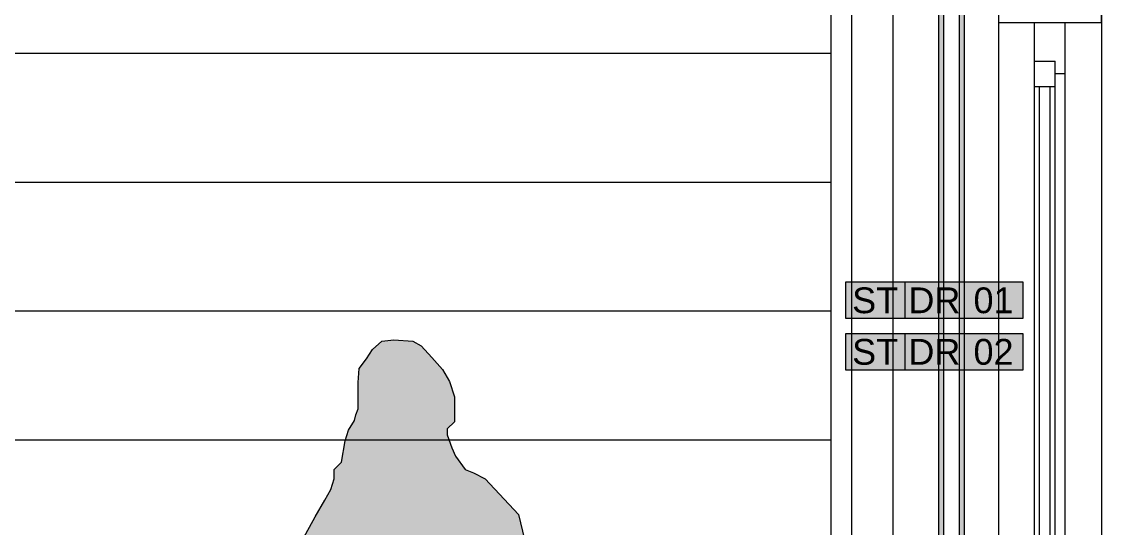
# Model space of a CAD drawing. Header units: centimetres. Extents: x -3207095 to 15275363, y -32656 to 4798027.
# Drawn here: x 710860.6 to 711174.9, y 4438097.6 to 4438245.1 of the extents above; entities that cross this region are included whole.
import ezdxf
from ezdxf.enums import TextEntityAlignment as Align

# ---------------------------------------------------------------- set-up
doc = ezdxf.new("R2010")
doc.units = ezdxf.units.CM
doc.linetypes.add('DUZ', pattern=[500, 500])
doc.layers.get('0').update_dxf_attribs({"color": 1, "linetype": 'DUZ'})
for name, color, linetype in [('a_duvar_gazbeton', 3, 'Continuous'), ('a_duvar_kagidi', 33, 'Continuous'), ('a_mobilya', 1, 'Continuous'), ('a_pencere', 5, 'Continuous'), ('a_yazi', 105, 'Continuous')]:
    doc.layers.add(name, color=color, linetype=linetype)
doc.styles.add('KOD', font='arial.ttf')

# ---------------------------------------------------------------- blocks, each defined once
blk = doc.blocks.new('a_cerceve')
for points in [[(0, 0), (0, 2679.999999999999), (4745, 2679.999999999999), (4745, 0)], [(80, 0), (80, 2599.999999999999), (4665, 2599.999999999999), (4665, 0)], [(120, 0), (120, 2559.999999999999), (4625, 2559.999999999999), (4625, 4.547473508864641e-13)]]:
    blk.add_lwpolyline(points)
blk = doc.blocks.new('a_perde_kesit')
h = blk.add_hatch(color=255)
h.paths.add_polyline_path([(29.25000000002183, 9.094947017729282e-13), (-29.2500000000291, 0), (-29.2500000000291, -20.00000000000091), (-25.25000000001455, -20), (-25.25000000001455, -18.0000000000291), (-27.25000000005821, -18.0000000000291), (-27.25000000005821, -10.99999999998545), (-11.25, -10.99999999998545), (-11.25, -18.00000000002819), (-13.2499999999709, -18.0000000000291), (-13.2499999999709, -20), (-9.250000000029104, -20), (-9.250000000029104, -10.99999999998545), (12.24999999991269, -10.99999999998545), (12.24999999991269, -20), (16.25, -20), (16.25, -18.0000000000291), (14.24999999995634, -18.0000000000291), (14.24999999995634, -10.99999999998545), (27.24999999998545, -10.99999999998545), (27.24999999998545, -18.0000000000291), (25.24999999994179, -18.0000000000291), (25.24999999994179, -20), (29.24999999995634, -20.00000000000091)])
h.paths.add_polyline_path([(-17.25000000002183, -12.5), (-21.25000000003638, -12.5), (-21.25000000003638, -20.50000000003001), (-17.25000000002183, -20.50000000003092)])
h.paths.add_polyline_path([(22.74999999997817, -12.50000000000091), (18.74999999996362, -12.50000000000091), (18.74999999996362, -20.5000000000291), (22.74999999997817, -20.50000000003001)])
h.paths.add_polyline_path([(26.74999999999272, -11.50000000001364), (14.74999999998545, -11.50000000001364), (14.74999999998545, -12.50000000000091), (26.74999999999272, -12.50000000000091)], flags=17)
h.paths.add_polyline_path([(-13.25000000000728, -11.50000000001364), (-25.25000000001455, -11.50000000001455), (-25.25000000001455, -12.50000000000091), (-13.25000000000728, -12.49999999999909)], flags=17)
h.paths.add_polyline_path([(-13.25000000000728, -20.5000000000291), (-25.25000000001455, -20.50000000003001), (-25.25000000000728, -21.50000000001364), (-13.25000000000728, -21.50000000001455)])
h.paths.add_polyline_path([(-18.75000000003638, -21.50000000001455), (-19.75000000002183, -21.50000000001455), (-19.75000000002183, -33.5000000000573), (-18.75000000003638, -33.5000000000573)])
h.paths.add_polyline_path([(26.75, -20.5000000000291), (14.74999999998545, -20.5000000000291), (14.74999999998545, -21.50000000001455), (26.74999999999272, -21.50000000001455)])
h.paths.add_polyline_path([(21.24999999996362, -21.50000000001364), (20.24999999998545, -21.50000000001364), (20.24999999997817, -33.50000000005821), (21.24999999996362, -33.5000000000573)])
for points in [[(29.2500000000291, 0), (29.24999999995634, -20), (25.24999999994179, -20), (25.24999999994179, -18.0000000000291), (27.24999999998545, -18.0000000000291), (27.24999999998545, -10.99999999998545), (14.24999999995634, -10.99999999998545), (14.24999999995634, -18.0000000000291), (16.25, -18.0000000000291), (16.25, -20), (12.24999999991269, -20), (12.24999999991269, -10.99999999998545), (-9.250000000029104, -10.99999999998545), (-9.250000000029104, -20), (-13.2499999999709, -20), (-13.2499999999709, -18.0000000000291), (-11.25, -18.0000000000291), (-11.25, -10.99999999998545), (-27.25000000005821, -10.99999999998545), (-27.25000000005821, -18.0000000000291), (-25.25000000001455, -18.0000000000291), (-25.25000000001455, -20), (-29.2500000000291, -20), (-29.2500000000291, 0), (29.2500000000291, 0)], [(-14.71884820013656, -2780.000000000073), (-14.7188482000638, -34.50000000004366), (-23.78115179984889, -34.50000000004366), (-23.78115179992164, -2780.000000000073)], [(25.28115179979068, -2780.000000000073), (25.28115179986344, -34.50000000004366), (16.21884820007836, -34.50000000004366), (16.2188482000056, -2780.000000000073)]]:
    blk.add_lwpolyline(points)
for points in [[(-13.25000000000728, -12.5), (-25.25000000001455, -12.5), (-25.25000000001455, -11.50000000001455), (-13.25000000000728, -11.50000000001455)], [(-13.25000000000728, -21.50000000001455), (-25.25000000001455, -21.50000000001455), (-25.25000000001455, -20.5000000000291), (-13.25000000000728, -20.5000000000291)], [(-17.25000000002183, -20.5000000000291), (-21.25000000003638, -20.5000000000291), (-21.25000000003638, -12.5), (-17.25000000002183, -12.5)], [(26.74999999999272, -12.5), (14.74999999998545, -12.5), (14.74999999998545, -11.50000000001455), (26.74999999999272, -11.50000000001455)], [(26.74999999999272, -21.50000000001455), (14.74999999998545, -21.50000000001455), (14.74999999998545, -20.5000000000291), (26.74999999999272, -20.5000000000291)], [(22.74999999997817, -20.5000000000291), (18.74999999996362, -20.5000000000291), (18.74999999996362, -12.5), (22.74999999997817, -12.5)], [(-19.75000000002183, -33.50000000005821), (-19.75000000002183, -21.50000000001455), (-18.75000000003638, -21.50000000001455), (-18.75000000003638, -33.50000000005821)], [(20.24999999997817, -33.50000000005821), (20.24999999997817, -21.50000000001455), (21.24999999996362, -21.50000000001455), (21.24999999996362, -33.50000000005821)]]:
    blk.add_lwpolyline(points, close=True)
at = {"color": 255}
for points in [[(-23.78115179992164, -2780.000000000073), (-14.7188482000638, -2780.000000000073), (-23.78115179984889, -34.50000000004366), (-14.7188482000638, -34.50000000004366)], [(16.2188482000056, -2780.000000000073), (25.28115179986344, -2780.000000000073), (16.21884820007836, -34.50000000004366), (25.28115179986344, -34.50000000004366)]]:
    blk.add_solid(points, dxfattribs=at)
blk = doc.blocks.new('a_insan2')
blk.add_hatch(color=255).paths.add_polyline_path([(0.2213794453891751, 1.226830684296828), (0.2098468170543125, 1.282178810827646), (0.1913985299379419, 1.360582398477618), (0.1268262598496223, 1.429768372936905), (0.1037675335464893, 1.441294470904722), (0.08762446602395368, 1.448219925236117), (0.06917617890849226, 1.473583871132632), (0.06226052012789309, 1.489723673471191), (0.05303964175345754, 1.515090884551228), (0.05303964175345754, 1.526620247702567), (0.06687095931465592, 1.540454830447743), (0.06687095931465592, 1.570439011081817), (0.06687095931465592, 1.588884033013983), (0.05765008094112997, 1.618868213648284), (0.04381223301243096, 1.641926939951192), (0.02305872630313388, 1.664985666254097), (0.002298689226336592, 1.688047657740526), (-0.0138378479286985, 1.697271801298484), (-0.0507409525271212, 1.699580286075616), (-0.07379967883025548, 1.697271801298484), (-0.0922479659457165, 1.6811319989597), (-0.1037805942805779, 1.662680446660489), (-0.1176119118417773, 1.644235424728322), (-0.1199171314356136, 1.616559728871152), (-0.1199171314356136, 1.60502710053629), (-0.1199171314356136, 1.565828571894826), (-0.1245275706232859, 1.554295943559737), (-0.1268393205837128, 1.542763315224875), (-0.1383654185510751, 1.524318293292708), (-0.1452876076991743, 1.503558256216138), (-0.1522032664797734, 1.462054507981065), (-0.1660411144084719, 1.448219925236117), (-0.1660411144084719, 1.429768372936906), (-0.1729567731890712, 1.409011601044084), (-0.1844894015248381, 1.388258094334808), (-0.2029376886403005, 1.355971959290405), (-0.2283016345363651, 1.309851241501064), (-0.2375290432783, 1.296016658756117), (-0.2559773303937601, 1.275259886863298), (-0.2790425870634861, 1.247587456189649), (-0.2905686850317579, 1.21760654073887), (-0.2905686850317579, 1.194551079619714), (-0.2790425870634862, 1.173791042543144), (-0.251366891206999, 1.159959724981718), (-0.2283016345363651, 1.155342755427455), (-0.2075481278270673, 1.155342755427455), (-0.1752685231504073, 1.206080442771054), (-0.1660411144084719, 1.199158253623182), (-0.1752685231504075, 1.127670324753808), (-0.1890998407116059, 1.113835742008859), (-0.2029376886403065, 1.074633948183868), (-0.2144703169751664, 1.042347813139486), (-0.2306133844977012, 1.010061678095326), (-0.2444447020588996, 0.9823892474216792), (-0.2329120737240374, 0.9708566190865895), (-0.2236911953496019, 0.9478044231509556), (-0.207548127827067, 0.9570253015251639), (-0.1844894015248428, 0.9823892474216791), (-0.1729567731890711, 0.9685513994932081), (-0.1729567731890711, 0.9524148623381734), (-0.1844894015248431, 0.9408822340030838), (-0.2444447020588996, 0.8486342680573671), (-0.2444447020588995, 0.8255820721215057), (-0.2490616716131625, 0.8071272546387717), (-0.2421394824650634, 0.7794515587816022), (-0.2075481278270672, 0.7448667345108789), (-0.1867946211177697, 0.7379445453630069), (-0.1660411144084723, 0.7402562953236612), (-0.1406771685124114, 0.7402562953236611), (-0.133754979364312, 0.7310354169494531), (-0.1060792835069159, 0.645696579417293), (-0.08763752675895382, 0.5857478092500514), (-0.05996183090155682, 0.5142533500136323), (-0.05535139171388438, 0.4658241474471652), (-0.03920832419225917, 0.3851218705708561), (-0.03689657423183234, 0.3366926680043889), (-0.03689657423183235, 0.2905752153985759), (-0.02767569585739695, 0.2352238236842369), (-0.02076003707679774, 0.2052494386007311), (-0.01614959788912529, 0.1637293644478177), (-0.00692871951468987, 0.1452876076991743), (-0.009220878374435441, 0.1245341009898765), (-0.01383784792869846, 0.08762446602418093), (-0.03920832419225916, 0.07149445923641909), (-0.05765008094112992, 0.05303964175345752), (-0.07148792886891898, 0.03459788500504148), (-0.06457227008831978, 0.02306525666995185), (-0.04381876337902211, 0.01614306752207994), (-0.0253704762635607, 0.01153262833486224), (0, 0), (0.08070880724335439, 0.01614306752207995), (0.08762446602395357, 0.04150701341859533), (0.09454665517205285, 0.05766314167499331), (0.08992968561778984, 0.07149445923641884), (0.08532577679761744, 0.08762446602418095), (0.08532577679761744, 0.103780594280579), (0.08532577679761744, 0.1222223510292224), (0.08992968561778979, 0.1406641077778658), (0.09223490521162603, 0.1545084860736097), (0.08992968561778979, 0.1752619927829073), (0.09223490521162599, 0.1960154994922043), (0.09454665517205287, 0.212158567014285), (0.09454665517205285, 0.2306133844972464), (0.101462313952652, 0.2582760196200979), (0.1083845031007513, 0.276730837102832), (0.08532577679761742, 0.2905752153985759), (0.0899296856177898, 0.3228613504429632), (0.07609836805659138, 0.4912011540779987), (0.0737866180961646, 0.5373186066835843), (0.08301402683719052, 0.5788256201021793), (0.09223490521162618, 0.6157221943337851), (0.106079283506915, 0.6664631468609058), (0.1268262598496221, 0.7194897278802728), (0.1521967361131829, 0.777152869555266), (0.1706450232286443, 0.8555564572052391), (0.1752554624163164, 0.8855308422887435), (0.1775672123767436, 0.9016739098110521), (0.1775672123767436, 0.9132065381459143), (0.1937037495317781, 0.9132065381459142), (0.1983207190860412, 0.8763099639145369), (0.1983207190860412, 0.8463355788308035), (0.2098468170543129, 0.8140494437866438), (0.2098468170543129, 0.76791893044674), (0.2213794453891751, 0.7563993628459685), (0.196015499492205, 0.7333341061757892), (0.2006259386798773, 0.6826062143829872), (0.2052429082341405, 0.6272548226686464), (0.2052429082341405, 0.5949686876244868), (0.2006259386798774, 0.5649943025407538), (0.2006259386798774, 0.5165650999742867), (0.2190742257953389, 0.5350068567229301), (0.2259898845759382, 0.5603838633537638), (0.2490551412456625, 0.682606214382986), (0.2605812392139342, 0.6941257819837573), (0.2767243067364688, 0.7494771736980964), (0.2859517154774949, 0.7540876128850867), (0.2905621546642579, 0.7656202412201764), (0.2928673742580941, 0.8071272546387717), (0.2767243067364689, 0.9039856597717056), (0.2744190871426326, 0.9593239907517273), (0.253665580433335, 1.063104585032532), (0.2375225129108006, 1.139199687905373)])
blk.add_lwpolyline([(-0.05074095252712141, 1.699580286075616), (-0.01383784792869847, 1.697271801298484), (0.002298689226336137, 1.688047657740526), (0.02305872630313388, 1.664985666254097), (0.04381223301243153, 1.64192693995119), (0.05765008094113, 1.618868213648284), (0.06687095931465592, 1.588884033013983), (0.06687095931465592, 1.570439011081817), (0.06687095931465592, 1.540454830447743), (0.05303964175345754, 1.526620247702567), (0.05303964175345754, 1.515090884551228), (0.06226052012789296, 1.48972367347119), (0.06917617890849215, 1.473583871132632), (0.08762446602395357, 1.448219925236117), (0.1037675335464883, 1.441294470904722), (0.1268262598496221, 1.429768372936906), (0.1913985299379419, 1.360582398477618), (0.2098468170543129, 1.282178810827645), (0.2213794453891751, 1.226830684296829), (0.2375225129108003, 1.139199687905375), (0.253665580433335, 1.063104585032534), (0.2744190871426326, 0.9593239907517273), (0.2767243067364689, 0.9039856597717062), (0.2928673742580941, 0.8071272546387718), (0.2905621546642578, 0.7656202412201765), (0.2859517154774949, 0.7540876128850869), (0.2767243067364689, 0.7494771736980965), (0.2605812392139342, 0.6941257819837574), (0.2490551412456625, 0.6826062143829859), (0.225989884575938, 0.5603838633537634), (0.2190742257953389, 0.53500685672293), (0.2006259386798774, 0.5165650999742866), (0.2006259386798774, 0.5649943025407538), (0.2052429082341405, 0.5949686876244868), (0.2052429082341405, 0.6272548226686467), (0.2006259386798774, 0.6826062143829859), (0.196015499492205, 0.7333341061757892), (0.2213794453891751, 0.7563993628459684), (0.2098468170543129, 0.76791893044674), (0.2098468170543129, 0.8140494437866437), (0.1983207190860412, 0.8463355788308036), (0.1983207190860412, 0.8763099639145366), (0.1937037495317782, 0.9132065381459142), (0.1775672123767436, 0.9132065381459142), (0.1775672123767436, 0.901673909811052), (0.1752554624163167, 0.8855308422887447), (0.1706450232286443, 0.855556457205239), (0.1521967361131829, 0.7771528695552661), (0.1268262598496221, 0.7194897278802728), (0.1060792835069151, 0.6664631468609059), (0.09223490521162603, 0.6157221943337845), (0.08301402683719061, 0.5788256201021795), (0.0737866180961646, 0.5373186066835842), (0.07609836805659143, 0.4912011540779986), (0.0899296856177898, 0.3228613504429632), (0.08532577679761744, 0.2905752153985759), (0.1083845031007513, 0.2767308371028321), (0.101462313952652, 0.2582760196200979), (0.09454665517205285, 0.2306133844972464), (0.09454665517205285, 0.2121585670142849), (0.09223490521162603, 0.196015499492205), (0.0899296856177898, 0.1752619927829073), (0.09223490521162603, 0.1545084860736097), (0.0899296856177898, 0.1406641077778659), (0.08532577679761744, 0.1222223510292224), (0.08532577679761744, 0.103780594280579), (0.08532577679761744, 0.08762446602418095), (0.0899296856177898, 0.07149445923641906), (0.09454665517205285, 0.05766314167499331), (0.08762446602395357, 0.04150701341859531), (0.08070880724335439, 0.01614306752207995), (0, 0), (-0.0253704762635607, 0.01153262833486224), (-0.04381876337902213, 0.01614306752207995), (-0.06457227008831978, 0.02306525666995185), (-0.07148792886891897, 0.03459788500504146), (-0.05765008094113, 0.05303964175345754), (-0.03920832419225917, 0.07149445923641906), (-0.01383784792869847, 0.08762446602418095), (-0.009220878374435415, 0.1245341009898766), (-0.006928719514689874, 0.1452876076991743), (-0.01614959788912529, 0.1637293644478177), (-0.02076003707679774, 0.2052494386007311), (-0.02767569585739693, 0.2352238236842368), (-0.03689657423183235, 0.2905752153985759), (-0.03689657423183235, 0.3366926680043889), (-0.03920832419225917, 0.3851218705708561), (-0.05535139171388437, 0.4658241474471652), (-0.05996183090155682, 0.5142533500136324), (-0.08763752675895375, 0.5857478092500514), (-0.1060792835069151, 0.6456965794172902), (-0.133754979364312, 0.7310354169494531), (-0.1406771685124113, 0.7402562953236611), (-0.1660411144084719, 0.7402562953236611), (-0.1867946211177696, 0.7379445453630069), (-0.2075481278270672, 0.7448667345108788), (-0.2421394824650633, 0.7794515587816022), (-0.2490616716131626, 0.8071272546387718), (-0.2444447020588996, 0.8255820721215059), (-0.2444447020588996, 0.8486342680573671), (-0.1844894015248428, 0.9408822340030838), (-0.1729567731890711, 0.9524148623381734), (-0.1729567731890711, 0.968551399493208), (-0.1844894015248428, 0.9823892474216791), (-0.2075481278270672, 0.9570253015251637), (-0.2236911953496019, 0.9478044231509557), (-0.2329120737240373, 0.9708566190865895), (-0.2444447020588996, 0.9823892474216791), (-0.2306133844977012, 1.010061678095326), (-0.2144703169751665, 1.042347813139486), (-0.2029376886403043, 1.074633948183873), (-0.1890998407116058, 1.11383574200886), (-0.1752685231504074, 1.127670324753808), (-0.1660411144084719, 1.199158253623182), (-0.1752685231504074, 1.206080442771054), (-0.2075481278270672, 1.155342755427455), (-0.2283016345363649, 1.155342755427455), (-0.2513668912069988, 1.159959724981718), (-0.2790425870634863, 1.173791042543144), (-0.2905686850317579, 1.194551079619714), (-0.2905686850317579, 1.217606540738871), (-0.2790425870634863, 1.247587456189649), (-0.2559773303937618, 1.275259886863296), (-0.2375290432783004, 1.296016658756116), (-0.2283016345363649, 1.309851241501065), (-0.2029376886403043, 1.3559719592904), (-0.1844894015248428, 1.388258094334788), (-0.1729567731890711, 1.409011601044085), (-0.1660411144084719, 1.429768372936906), (-0.1660411144084719, 1.448219925236117), (-0.1522032664797734, 1.462054507981065), (-0.1452876076991743, 1.503558256216138), (-0.138365418551075, 1.524318293292708), (-0.1268393205837128, 1.542763315224875), (-0.124527570623286, 1.554295943559737), (-0.1199171314356136, 1.565828571894826), (-0.1199171314356136, 1.60502710053629), (-0.1199171314356136, 1.616559728871152), (-0.1176119118417773, 1.644235424728322), (-0.103780594280579, 1.662680446660488), (-0.09224796594571671, 1.6811319989597), (-0.07379967883025529, 1.697271801298484), (-0.05074095252712141, 1.699580286075616)])

msp = doc.modelspace()

# ---------------------------------------------------------------- hatches: boundary and pattern name
for points in [[(711100.4404240095, 4438158.743318791), (711152.1904240092, 4438158.743318791), (711152.1904240092, 4438169.207045613), (711100.4404240095, 4438169.207045613)], [(711100.4404240095, 4438143.743318791), (711152.1904240092, 4438143.743318791), (711152.1904240092, 4438154.207045613), (711100.4404240095, 4438154.207045613)]]:
    msp.add_hatch(color=255).paths.add_polyline_path(points)

# ---------------------------------------------------------------- linework, layer by layer
at = {"layer": 'a_duvar_gazbeton'}
for p, q in [((711144.9284083564, 4438326.642029334), (711144.9284083564, 4437887.892029334)), ((711174.9284083566, 4438326.642029334), (711174.9284083566, 4437887.892029334))]:
    msp.add_line(p, q, dxfattribs=at)
at = {"layer": 'a_duvar_kagidi'}
for p, q in [((710420.428408359, 4438235.892029334), (711096.1784083568, 4438235.892029334)), ((710420.428408359, 4438198.392029334), (711096.1784083568, 4438198.392029334)), ((710420.428408359, 4438160.892029334), (711096.1784083568, 4438160.892029334)), ((710420.428408359, 4438123.392029334), (711096.1784083568, 4438123.392029334))]:
    msp.add_line(p, q, dxfattribs=at)
at = {"layer": 'a_pencere'}
for p, q in [((711155.4284083568, 4438244.892029332), (711164.4284083568, 4438244.892029332)), ((711155.4284083568, 4437978.642029338), (711155.4284083568, 4438244.892029332)), ((711164.4284083568, 4437978.642029334), (711164.4284083568, 4438244.892029332)), ((711155.4284083568, 4438233.642029334), (711161.4284083566, 4438233.642029334)), ((711161.4284083566, 4437926.142029334), (711161.4284083566, 4438233.642029334)), ((711164.4284083568, 4438229.892029334), (711161.4284083566, 4438229.892029334)), ((711161.4284083566, 4438226.142029332), (711155.4284083568, 4438226.142029332)), ((711156.9284083566, 4437933.642029336), (711156.9284083566, 4438226.142029332)), ((711159.9284083568, 4438226.142029332), (711159.9284083568, 4437933.642029336)), ((711155.4284083568, 4437914.892029338), (711155.4284083568, 4438181.142029336)), ((711164.4284083568, 4437914.892029336), (711164.4284083568, 4438181.142029334)), ((711161.4284083566, 4437933.642029336), (711161.4284083566, 4438169.892029334)), ((711156.9284083566, 4437933.642029338), (711156.9284083566, 4438162.392029336)), ((711159.9284083568, 4438162.392029336), (711159.9284083568, 4437933.642029338))]:
    msp.add_line(p, q, dxfattribs=at)
msp.add_lwpolyline([(711144.9284083564, 4438248.642029334), (711144.9284083564, 4438244.892029332), (711174.9284083566, 4438244.892029332), (711174.9284083566, 4438248.642029334)], dxfattribs=at)
at = {"layer": 'a_yazi'}
for p, q in [((711117.6904240097, 4438169.207045613), (711117.6904240097, 4438158.743318791)), ((711134.9404240097, 4438169.207045613), (711134.9404240097, 4438158.743318791)), ((711117.6904240097, 4438154.207045613), (711117.6904240097, 4438143.743318791)), ((711134.9404240097, 4438154.207045613), (711134.9404240097, 4438143.743318791))]:
    msp.add_line(p, q, dxfattribs=at)
for points in [[(711100.4404240095, 4438158.743318791), (711152.1904240092, 4438158.743318791), (711152.1904240092, 4438169.207045613), (711100.4404240095, 4438169.207045613)], [(711100.4404240095, 4438143.743318791), (711152.1904240092, 4438143.743318791), (711152.1904240092, 4438154.207045613), (711100.4404240095, 4438154.207045613)]]:
    msp.add_lwpolyline(points, close=True, dxfattribs=at)

# ---------------------------------------------------------------- block references
at = {"layer": 'a_mobilya'}
for name, p, xscale, yscale, zscale in [('a_perde_kesit', (711131.4284083564, 4438326.642029334), -0.1499999999994315, 0.1499999999994315, 0.1499999999994315), ('a_cerceve', (710402.428408359, 4437898.392029336), 0.1499999999994315, 0.1499999999994315, 0.1499999999994315), ('a_insan2', (710976.5469615599, 4437897.52708221), 149.9999999994315, 149.9999999994315, 149.9999999994315)]:
    msp.add_blockref(name, p, dxfattribs=dict(at, xscale=xscale, yscale=yscale, zscale=zscale))

# ---------------------------------------------------------------- texts
at = {"layer": 'a_yazi', "style": 'KOD'}
for tag, text, p in [('ST', 'ST', (711109.0654240097, 4438163.975182202)), ('DR', 'CG', (711126.3154240097, 4438163.975182202)), ('01', '01', (711143.5311824912, 4438163.975182202)), ('ST', 'ST', (711109.0654240097, 4438148.975182202)), ('DR', 'CG', (711126.3154240097, 4438148.975182202)), ('02', '01', (711143.5311824912, 4438148.975182202))]:
    msp.add_attdef(tag, text=text, height=7.499999999971576, dxfattribs=at).set_placement(p, align=Align.MIDDLE)

doc.saveas('drawing.dxf')
